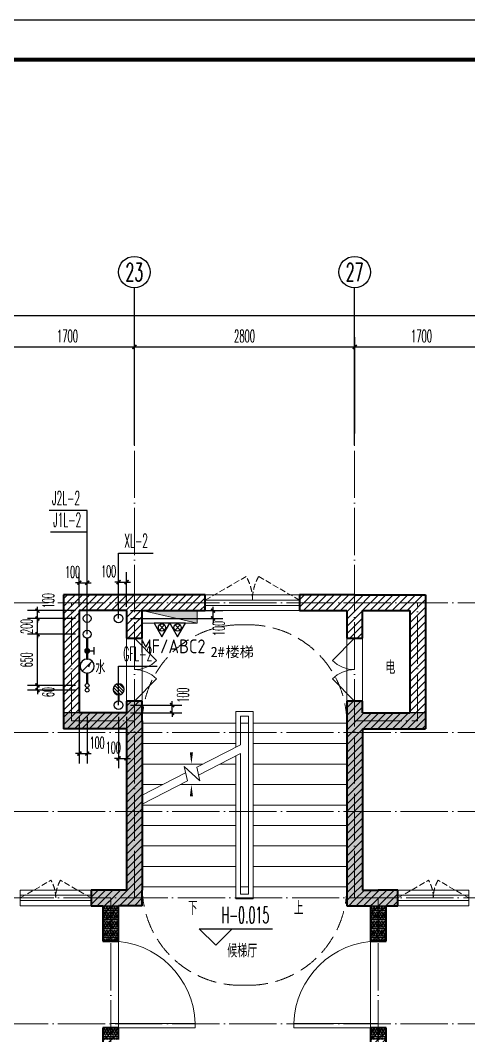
# Model space of a CAD drawing. Extents: x 27938 to 1042331, y -235042 to 1535213.
# Drawn here: x 716167 to 721867, y 140832 to 153731 of the extents above; entities that cross this region are included whole.
import ezdxf
from ezdxf.enums import TextEntityAlignment as Align

# ---------------------------------------------------------------- set-up
doc = ezdxf.new("R2010")
doc.units = 0
doc.header["$LTSCALE"] = 1000
doc.header["$MEASUREMENT"] = 0
doc.linetypes.add('DASH', pattern=[0.35, 0.25, -0.1])
doc.linetypes.add('DOTE', pattern=[2.42, 2, -0.2, 0.02, -0.2])
for name, color, linetype in [('$RECOVER_210609100354-5', 7, 'Continuous'), ('3.5方案汇报，与郭总、侯月琴确定户型_t8$0$2020.03.04 -1安徽标准化洋房户型(UA）_t8_t8$0$看线', 154, 'Continuous'), ('AXIS', 3, 'Continuous'), ('AXIS_TEXT', 4, 'Continuous'), ('COLUMN', 9, 'Continuous'), ('DIM_ELEV', 3, 'Continuous'), ('DIM_SYMB', 3, 'Continuous'), ('DIM_不分区消火栓', 3, 'Continuous'), ('DIM_管井排水', 3, 'Continuous'), ('DIM_给水', 3, 'Continuous'), ('EQUIP_地漏', 7, 'Continuous'), ('EQUIP_灭火器', 7, 'Continuous'), ('PIPE-管井排水', 210, 'GF'), ('PIPE-给水', 3, 'J1'), ('PUB_TEXT', 4, 'Continuous'), ('TEXT_灭火器', 7, 'Continuous'), ('TWT_DIM', 3, 'Continuous'), ('VALVE_给水', 7, 'Continuous'), ('VPIPE-不分区消火栓', 1, 'X'), ('VPIPE-管井排水', 210, 'GF'), ('VPIPE-给水', 3, 'TG_J'), ('VPIPE-给水中', 72, 'J2'), ('保温', 6, 'Continuous'), ('图框', 140, 'Continuous')]:
    doc.layers.add(name, color=color, linetype=linetype)
for name, color, linetype, lineweight in [('DOTE', 19, 'DOTE', 9), ('EQUIP_消火栓', 242, 'Continuous', 18), ('PUB_HATCH', 8, 'Continuous', 9), ('STAIR', 2, 'Continuous', 18), ('WALL', 9, 'Continuous', 40), ('WINDOW', 8, 'Continuous', 15)]:
    doc.layers.add(name, color=color, linetype=linetype, lineweight=lineweight)
doc.styles.add('_TCH_AXIS', font='COMPLEX', dxfattribs={"bigfont": 'GBCBIG'})
doc.styles.add('_TCH_DIM', font='SIMPLEX.shx', dxfattribs={"width": 0.6, "oblique": 10, "bigfont": 'hztxt.shx'})
doc.styles.add('_TCH_DIM_T3', font='SIMPLEX.shx', dxfattribs={"width": 0.494118, "bigfont": 'GBCBIG.shx'})
doc.styles.add('_TWT_SERIAL', font='simplex.shx', dxfattribs={"width": 0.6, "oblique": 10, "height": 3, "bigfont": 'aadri.shx'})
doc.styles.add('COMPLEX', font='COMPLEX')
doc.styles.get("Standard").update_dxf_attribs({"font": 'gbenor.shx', "bigfont": 'gbcbig.shx'})
doc.styles.add('TG_LINETYPE', font='SIMPLEX', dxfattribs={"width": 0.8, "height": 3, "bigfont": 'HZTXT'})
doc.styles.add('黑体', font='simhei.ttf')
doc.linetypes.add('GF', pattern='A,3,-0.2,["GF",Standard,S=0.25,R=0,X=-0.1,Y=-0.115],-0.35', length=3.55)
doc.linetypes.add('J1', pattern='A,3,-0.2,["J1",Standard,S=0.25,R=0,X=-0.1,Y=-0.115],-0.35', length=3.55)
doc.linetypes.add('J2', pattern='A,3,-0.2,["J2",Standard,S=0.25,R=0,X=-0.1,Y=-0.115],-0.35', length=3.55)
doc.linetypes.add('TG_J', pattern='A,2,-0.22,["J",TG_LINETYPE,S=0.1,R=0,X=-0.18,Y=-0.15],0', length=2.22)
doc.linetypes.add('X', pattern='A,3,-0.2,["X",Standard,S=0.25,R=0,X=-0.1,Y=-0.115],-0.25', length=3.45)
doc.dimstyles.new('_TCH_ARCH&&50', dxfattribs={"dimtxt": 157.5, "dimasz": 50, "dimexe": 125, "dimexo": 150, "dimgap": 58.75, "dimtad": 1, "dimdec": 0, "dimzin": 0, "dimdsep": 46, "dimtxsty": '_TCH_DIM_T3', "dimblk": 'ARCHTICK', "dimcen": 0.09, "dimclrt": 7, "dimazin": 0, "dimtfac": 1, "dimtdec": 0, "dimtix": 1, "dimtmove": 2, "dimatfit": 3, "dimldrblk": 'ARCHTICK', "dimfxl": 1, "dimtolj": 1, "dimtzin": 0, "dimarcsym": 0})
doc.dimstyles.new('_TWT_ARCH&&50', dxfattribs={"dimtxt": 148.75, "dimasz": 50, "dimexe": 125, "dimexo": 150, "dimgap": 63.125, "dimtad": 1, "dimdec": 0, "dimzin": 0, "dimdsep": 46, "dimtxsty": '_TCH_DIM_T3', "dimblk": 'ARCHTICK', "dimcen": 0.09, "dimclrt": 7, "dimazin": 2, "dimtfac": 1, "dimtdec": 0, "dimtix": 1, "dimtmove": 2, "dimatfit": 3, "dimfxl": 1, "dimtolj": 1, "dimtzin": 0, "dimarcsym": 0})
pattern_1 = [(90, (0, 0), (-16.49778, 1e-15), [9.525, -19.05]), (210, (0, 0), (8.24889, -14.2874966), [9.525, -19.05]), (150, (6e-16, 9.525), (-8.24889, -14.2874966), [9.525, -19.05])]
pattern_2 = [(45, (0, 47.75), (-47.022601, 47.022601), [])]

# ---------------------------------------------------------------- blocks, each defined once
blk = doc.blocks.new('GFDGDGRDGRDG')
at = {"layer": 'DOTE', "linetype": 'DOTE', "ltscale": 0.3}
for p, q in [((610794, 370358), (610794, 376108)), ((613594, 370358), (613594, 376108)), ((626394, 374108), (573594, 374108)), ((609994, 372608), (609994, 374108)), ((614394, 372608), (614394, 374108)), ((609994, 372608), (610794, 372608)), ((613594, 372608), (614394, 372608)), ((626394, 372458), (573594, 372458)), ((626394, 371458), (573594, 371458)), ((573594, 370358), (626394, 370358)), ((610494, 368458), (610494, 370358)), ((613894, 368458), (613894, 370358)), ((626394, 368758), (573594, 368758))]:
    blk.add_line(p, q, dxfattribs=at)
blk = doc.blocks.new('HFHFHFHFTF')
at = {"layer": 'PUB_HATCH'}
for points in [[(571617, 372524), (571617, 375124), (571417, 375124), (571417, 374974), (570617, 374974), (570617, 374774), (571417, 374774), (571417, 372724), (570967, 372724), (570967, 372524)], [(574217, 372524), (574867, 372524), (574867, 372724), (574417, 372724), (574417, 374774), (575216, 374774), (575216, 374974), (574417, 374974), (574417, 375124), (574217, 375124)]]:
    blk.add_hatch(color=256, dxfattribs=at).paths.add_polyline_path(points)
at = {"layer": 'COLUMN', "color": 8}
for p, q in [((571617, 375124), (571417, 375124)), ((571417, 375124), (571417, 374974)), ((571617, 372524), (571617, 375124)), ((574417, 375124), (574217, 375124)), ((574217, 375124), (574217, 372524)), ((574417, 374974), (574417, 375124)), ((571417, 374974), (570617, 374974)), ((570617, 374974), (570617, 374774)), ((575216, 374974), (574417, 374974)), ((575216, 374774), (575216, 374974)), ((570617, 374774), (571417, 374774)), ((571417, 374774), (571417, 372724)), ((574417, 372724), (574417, 374774)), ((574417, 374774), (575216, 374774)), ((571417, 372724), (570967, 372724)), ((570967, 372724), (570967, 372524)), ((574867, 372724), (574417, 372724)), ((574867, 372524), (574867, 372724)), ((570967, 372524), (571617, 372524)), ((574217, 372524), (574867, 372524))]:
    blk.add_line(p, q, dxfattribs=at)
blk = doc.blocks.new('VDVDVDCZSCCS')
at = {"layer": '保温', "linetype": 'Continuous', "ltscale": 10}
h = blk.add_hatch(dxfattribs=at)
h.set_pattern_fill('HEX', color=251, scale=10, angle=90, style=0)
h.set_pattern_definition(pattern_1)
h.paths.add_polyline_path([(546717, 372074), (546917, 372074), (546917, 372524), (546717, 372524)])
h = blk.add_hatch(dxfattribs=at)
h.set_pattern_fill('HEX', color=251, scale=10, angle=90, style=0)
h.set_pattern_definition(pattern_1)
h.paths.add_polyline_path([(550316, 372074), (550116, 372074), (550116, 372524), (550316, 372524)])
h = blk.add_hatch(dxfattribs=at)
h.set_pattern_fill('HEX', color=251, scale=10, angle=90, style=0)
h.set_pattern_definition(pattern_1)
h.paths.add_polyline_path([(546717, 370824), (546917, 370824), (546917, 370974), (546717, 370974)])
h = blk.add_hatch(dxfattribs=at)
h.set_pattern_fill('HEX', color=251, scale=10, angle=90, style=0)
h.set_pattern_definition(pattern_1)
h.paths.add_polyline_path([(550316, 370824), (550116, 370824), (550117, 370974), (550317, 370974)])
blk = doc.blocks.new('A$C3EFC1732')
at = {"layer": '图框'}
blk.add_lwpolyline([(-10512, -59400), (126150, -59400), (126150, 0), (-10512, 0)], close=True, dxfattribs=at)
at = {"layer": '图框', "const_width": 100}
blk.add_lwpolyline([(-8012, -58400), (125150, -58400), (125150, -1000), (-8012, -1000)], close=True, dxfattribs=at)
blk = doc.blocks.new('_ArchTick')
at = {"color": 0, "linetype": 'ByBlock', "const_width": 0.4}
blk.add_lwpolyline([(-0.5, -0.5), (0.5, 0.5)], dxfattribs=at)
blk = doc.blocks.new('*D235')
at = {"layer": 'Defpoints', "color": 0}
for p in [(717416, 145032), (717516, 145032), (717516, 144355)]:
    blk.add_point(p, dxfattribs=at)
at = {"layer": 'TWT_DIM', "color": 0, "lineweight": -2}
for p, q in [((717416, 144882), (717416, 144230)), ((717516, 144882), (717516, 144230)), ((717416, 144355), (717366, 144355)), ((717416, 144355), (717516, 144355)), ((717516, 144355), (717566, 144355))]:
    blk.add_line(p, q, dxfattribs=at)
at = {"layer": 'TWT_DIM', "color": 0, "lineweight": -2, "xscale": 50, "yscale": 50, "zscale": 50}
blk.add_blockref('_ArchTick', (717416, 144355), dxfattribs=at)
at = {"layer": 'TWT_DIM', "color": 0, "lineweight": -2, "xscale": 50, "yscale": 50, "zscale": 50, "rotation": 180}
blk.add_blockref('_ArchTick', (717516, 144355), dxfattribs=at)
at = {"layer": 'TWT_DIM', "color": 7, "insert": (717349, 144492), "char_height": 148.8, "attachment_point": 5, "style": '_TCH_DIM_T3'}
blk.add_mtext('\\A1;100', dxfattribs=at)
blk = doc.blocks.new('*D236')
at = {"layer": 'Defpoints', "color": 0}
for p in [(716917, 145032), (717017, 145032), (717017, 144416)]:
    blk.add_point(p, dxfattribs=at)
at = {"layer": 'TWT_DIM', "color": 0, "lineweight": -2}
for p, q in [((716917, 144882), (716917, 144291)), ((717017, 144882), (717017, 144291)), ((716917, 144416), (716867, 144416)), ((716917, 144416), (717017, 144416)), ((717017, 144416), (717067, 144416))]:
    blk.add_line(p, q, dxfattribs=at)
at = {"layer": 'TWT_DIM', "color": 0, "lineweight": -2, "xscale": 50, "yscale": 50, "zscale": 50}
blk.add_blockref('_ArchTick', (716917, 144416), dxfattribs=at)
at = {"layer": 'TWT_DIM', "color": 0, "lineweight": -2, "xscale": 50, "yscale": 50, "zscale": 50, "rotation": 180}
blk.add_blockref('_ArchTick', (717017, 144416), dxfattribs=at)
at = {"layer": 'TWT_DIM', "color": 7, "insert": (717143, 144554), "char_height": 148.8, "attachment_point": 5, "style": '_TCH_DIM_T3'}
blk.add_mtext('\\A1;100', dxfattribs=at)
blk = doc.blocks.new('*D237')
at = {"layer": 'Defpoints', "color": 0}
for p in [(717017, 146587), (716917, 146132), (717017, 146132)]:
    blk.add_point(p, dxfattribs=at)
at = {"layer": 'TWT_DIM', "color": 0, "lineweight": -2}
for p, q in [((716917, 146282), (716917, 146712)), ((717017, 146282), (717017, 146712)), ((716917, 146587), (716867, 146587)), ((716917, 146587), (717017, 146587)), ((717017, 146587), (717067, 146587))]:
    blk.add_line(p, q, dxfattribs=at)
at = {"layer": 'TWT_DIM', "color": 0, "lineweight": -2, "xscale": 50, "yscale": 50, "zscale": 50}
blk.add_blockref('_ArchTick', (716917, 146587), dxfattribs=at)
at = {"layer": 'TWT_DIM', "color": 0, "lineweight": -2, "xscale": 50, "yscale": 50, "zscale": 50, "rotation": 180}
blk.add_blockref('_ArchTick', (717017, 146587), dxfattribs=at)
at = {"layer": 'TWT_DIM', "color": 7, "insert": (716831, 146724), "char_height": 148.8, "attachment_point": 5, "style": '_TCH_DIM_T3'}
blk.add_mtext('\\A1;100', dxfattribs=at)
blk = doc.blocks.new('*D238')
at = {"layer": 'Defpoints', "color": 0}
for p in [(717517, 146595), (717417, 146132), (717517, 146132)]:
    blk.add_point(p, dxfattribs=at)
at = {"layer": 'TWT_DIM', "color": 0, "lineweight": -2}
for p, q in [((717417, 146282), (717417, 146720)), ((717517, 146282), (717517, 146720)), ((717417, 146595), (717367, 146595)), ((717417, 146595), (717517, 146595)), ((717517, 146595), (717567, 146595))]:
    blk.add_line(p, q, dxfattribs=at)
at = {"layer": 'TWT_DIM', "color": 0, "lineweight": -2, "xscale": 50, "yscale": 50, "zscale": 50}
blk.add_blockref('_ArchTick', (717417, 146595), dxfattribs=at)
at = {"layer": 'TWT_DIM', "color": 0, "lineweight": -2, "xscale": 50, "yscale": 50, "zscale": 50, "rotation": 180}
blk.add_blockref('_ArchTick', (717517, 146595), dxfattribs=at)
at = {"layer": 'TWT_DIM', "color": 7, "insert": (717290, 146733), "char_height": 148.8, "attachment_point": 5, "style": '_TCH_DIM_T3'}
blk.add_mtext('\\A1;100', dxfattribs=at)
blk = doc.blocks.new('*D239')
at = {"layer": 'Defpoints', "color": 0}
for p in [(717417, 146232), (718617, 146232), (717417, 146132)]:
    blk.add_point(p, dxfattribs=at)
at = {"layer": 'TWT_DIM', "color": 0, "lineweight": -2}
for p, q in [((718617, 146232), (718617, 146282)), ((717567, 146232), (718742, 146232)), ((718617, 146132), (718617, 146232)), ((717567, 146132), (718742, 146132)), ((718617, 146132), (718617, 146082))]:
    blk.add_line(p, q, dxfattribs=at)
at = {"layer": 'TWT_DIM', "color": 0, "lineweight": -2, "xscale": 50, "yscale": 50, "zscale": 50}
for p, rotation in [((718617, 146232), 270), ((718617, 146132), 90)]:
    blk.add_blockref('_ArchTick', p, dxfattribs=dict(at, rotation=rotation))
at = {"layer": 'TWT_DIM', "color": 7, "insert": (718690, 146006), "char_height": 148.8, "attachment_point": 5, "rotation": 90, "style": '_TCH_DIM_T3'}
blk.add_mtext('\\A1;100', dxfattribs=at)
blk = doc.blocks.new('*D240')
at = {"layer": 'Defpoints', "color": 0}
for p in [(717416, 145032), (718096, 145032), (717416, 144932)]:
    blk.add_point(p, dxfattribs=at)
at = {"layer": 'TWT_DIM', "color": 0, "lineweight": -2}
for p, q in [((717566, 145032), (718221, 145032)), ((718096, 145032), (718096, 145082)), ((718096, 144932), (718096, 145032)), ((717566, 144932), (718221, 144932)), ((718096, 144932), (718096, 144882))]:
    blk.add_line(p, q, dxfattribs=at)
at = {"layer": 'TWT_DIM', "color": 0, "lineweight": -2, "xscale": 50, "yscale": 50, "zscale": 50}
for p, rotation in [((718096, 145032), 270), ((718096, 144932), 90)]:
    blk.add_blockref('_ArchTick', p, dxfattribs=dict(at, rotation=rotation))
at = {"layer": 'TWT_DIM', "color": 7, "insert": (718233, 145159), "char_height": 148.8, "attachment_point": 5, "rotation": 90, "style": '_TCH_DIM_T3'}
blk.add_mtext('\\A1;100', dxfattribs=at)
blk = doc.blocks.new('*D241')
at = {"layer": 'Defpoints', "color": 0}
for p in [(716385, 146232), (717017, 146232), (717017, 146132)]:
    blk.add_point(p, dxfattribs=at)
at = {"layer": 'TWT_DIM', "color": 0, "lineweight": -2}
for p, q in [((716385, 146232), (716385, 146282)), ((716867, 146232), (716260, 146232)), ((716385, 146132), (716385, 146232)), ((716867, 146132), (716260, 146132)), ((716385, 146132), (716385, 146082))]:
    blk.add_line(p, q, dxfattribs=at)
at = {"layer": 'TWT_DIM', "color": 0, "lineweight": -2, "xscale": 50, "yscale": 50, "zscale": 50}
for p, rotation in [((716385, 146232), 270), ((716385, 146132), 90)]:
    blk.add_blockref('_ArchTick', p, dxfattribs=dict(at, rotation=rotation))
at = {"layer": 'TWT_DIM', "color": 7, "insert": (716522, 146359), "char_height": 148.8, "attachment_point": 5, "rotation": 90, "style": '_TCH_DIM_T3'}
blk.add_mtext('\\A1;100', dxfattribs=at)
blk = doc.blocks.new('*D242')
at = {"layer": 'Defpoints', "color": 0}
for p in [(716385, 146132), (717017, 146132), (717017, 145932)]:
    blk.add_point(p, dxfattribs=at)
at = {"layer": 'TWT_DIM', "color": 0, "lineweight": -2}
for p, q in [((716385, 146132), (716385, 146182)), ((716867, 146132), (716260, 146132)), ((716385, 145932), (716385, 146132)), ((716867, 145932), (716260, 145932)), ((716385, 145932), (716385, 145882))]:
    blk.add_line(p, q, dxfattribs=at)
at = {"layer": 'TWT_DIM', "color": 0, "lineweight": -2, "xscale": 50, "yscale": 50, "zscale": 50}
for p, rotation in [((716385, 146132), 270), ((716385, 145932), 90)]:
    blk.add_blockref('_ArchTick', p, dxfattribs=dict(at, rotation=rotation))
at = {"layer": 'TWT_DIM', "color": 7, "insert": (716247, 146032), "char_height": 148.8, "attachment_point": 5, "rotation": 90, "style": '_TCH_DIM_T3'}
blk.add_mtext('\\A1;200', dxfattribs=at)
blk = doc.blocks.new('*D243')
at = {"layer": 'Defpoints', "color": 0}
for p in [(716385, 145932), (717017, 145932), (717017, 145282)]:
    blk.add_point(p, dxfattribs=at)
at = {"layer": 'TWT_DIM', "color": 0, "lineweight": -2}
for p, q in [((716867, 145932), (716260, 145932)), ((716385, 145282), (716385, 145932)), ((716867, 145282), (716260, 145282))]:
    blk.add_line(p, q, dxfattribs=at)
at = {"layer": 'TWT_DIM', "color": 0, "lineweight": -2, "xscale": 50, "yscale": 50, "zscale": 50}
for p, rotation in [((716385, 145932), 90), ((716385, 145282), 270)]:
    blk.add_blockref('_ArchTick', p, dxfattribs=dict(at, rotation=rotation))
at = {"layer": 'TWT_DIM', "color": 7, "insert": (716247, 145607), "char_height": 148.8, "attachment_point": 5, "rotation": 90, "style": '_TCH_DIM_T3'}
blk.add_mtext('\\A1;650', dxfattribs=at)
blk = doc.blocks.new('*D244')
at = {"layer": 'Defpoints', "color": 0}
for p in [(716385, 145282), (717017, 145282), (717017, 145222)]:
    blk.add_point(p, dxfattribs=at)
at = {"layer": 'TWT_DIM', "color": 0, "lineweight": -2}
for p, q in [((716867, 145282), (716260, 145282)), ((716385, 145282), (716385, 145332)), ((716385, 145222), (716385, 145282)), ((716867, 145222), (716260, 145222)), ((716385, 145222), (716385, 145172))]:
    blk.add_line(p, q, dxfattribs=at)
at = {"layer": 'TWT_DIM', "color": 0, "lineweight": -2, "xscale": 50, "yscale": 50, "zscale": 50}
for p, rotation in [((716385, 145282), 270), ((716385, 145222), 90)]:
    blk.add_blockref('_ArchTick', p, dxfattribs=dict(at, rotation=rotation))
at = {"layer": 'TWT_DIM', "color": 7, "insert": (716522, 145198), "char_height": 148.8, "attachment_point": 5, "rotation": 90, "style": '_TCH_DIM_T3'}
blk.add_mtext('\\A1;60', dxfattribs=at)
blk = doc.blocks.new('*D447')
at = {"layer": 'AXIS', "color": 0, "lineweight": -2}
for p, q in [((720417, 148482), (720417, 149707)), ((722117, 148482), (722117, 149707)), ((720417, 149582), (722117, 149582))]:
    blk.add_line(p, q, dxfattribs=at)
at = {"layer": 'Defpoints', "color": 0}
for p in [(722117, 149582), (720417, 148332), (722117, 148332)]:
    blk.add_point(p, dxfattribs=at)
at = {"layer": 'AXIS', "color": 0, "lineweight": -2, "xscale": 50, "yscale": 50, "zscale": 50, "rotation": 180}
blk.add_blockref('_ArchTick', (720417, 149582), dxfattribs=at)
at = {"layer": 'AXIS', "color": 0, "lineweight": -2, "xscale": 50, "yscale": 50, "zscale": 50}
blk.add_blockref('_ArchTick', (722117, 149582), dxfattribs=at)
at = {"layer": 'AXIS', "color": 7, "insert": (721267, 149720), "char_height": 157.5, "attachment_point": 5, "style": '_TCH_DIM_T3'}
blk.add_mtext('\\A1;1700', dxfattribs=at)
blk = doc.blocks.new('*D448')
at = {"layer": 'AXIS', "color": 0, "lineweight": -2}
for p, q in [((717617, 148482), (717617, 149707)), ((720417, 148482), (720417, 149707)), ((717617, 149582), (720417, 149582))]:
    blk.add_line(p, q, dxfattribs=at)
at = {"layer": 'Defpoints', "color": 0}
for p in [(720417, 149582), (717617, 148332), (720417, 148332)]:
    blk.add_point(p, dxfattribs=at)
at = {"layer": 'AXIS', "color": 0, "lineweight": -2, "xscale": 50, "yscale": 50, "zscale": 50, "rotation": 180}
blk.add_blockref('_ArchTick', (717617, 149582), dxfattribs=at)
at = {"layer": 'AXIS', "color": 0, "lineweight": -2, "xscale": 50, "yscale": 50, "zscale": 50}
blk.add_blockref('_ArchTick', (720417, 149582), dxfattribs=at)
at = {"layer": 'AXIS', "color": 7, "insert": (719017, 149720), "char_height": 157.5, "attachment_point": 5, "style": '_TCH_DIM_T3'}
blk.add_mtext('\\A1;2800', dxfattribs=at)
blk = doc.blocks.new('*D449')
at = {"layer": 'AXIS', "color": 0, "lineweight": -2}
for p, q in [((715917, 148482), (715917, 149707)), ((717617, 148482), (717617, 149707)), ((715917, 149582), (717617, 149582))]:
    blk.add_line(p, q, dxfattribs=at)
at = {"layer": 'Defpoints', "color": 0}
for p in [(717617, 149582), (715917, 148332), (717617, 148332)]:
    blk.add_point(p, dxfattribs=at)
at = {"layer": 'AXIS', "color": 0, "lineweight": -2, "xscale": 50, "yscale": 50, "zscale": 50, "rotation": 180}
blk.add_blockref('_ArchTick', (715917, 149582), dxfattribs=at)
at = {"layer": 'AXIS', "color": 0, "lineweight": -2, "xscale": 50, "yscale": 50, "zscale": 50}
blk.add_blockref('_ArchTick', (717617, 149582), dxfattribs=at)
at = {"layer": 'AXIS', "color": 7, "insert": (716767, 149720), "char_height": 157.5, "attachment_point": 5, "style": '_TCH_DIM_T3'}
blk.add_mtext('\\A1;1700', dxfattribs=at)
blk = doc.blocks.new('*D499')
at = {"layer": 'AXIS', "color": 0, "lineweight": -2}
for p, q in [((682317, 148482), (682317, 150107)), ((731317, 148482), (731317, 150107)), ((682317, 149982), (731317, 149982))]:
    blk.add_line(p, q, dxfattribs=at)
at = {"layer": 'Defpoints', "color": 0}
for p in [(731317, 149982), (682317, 148332), (731317, 148332)]:
    blk.add_point(p, dxfattribs=at)
at = {"layer": 'AXIS', "color": 0, "lineweight": -2, "xscale": 50, "yscale": 50, "zscale": 50, "rotation": 180}
blk.add_blockref('_ArchTick', (682317, 149982), dxfattribs=at)
at = {"layer": 'AXIS', "color": 0, "lineweight": -2, "xscale": 50, "yscale": 50, "zscale": 50}
blk.add_blockref('_ArchTick', (731317, 149982), dxfattribs=at)
at = {"layer": 'AXIS', "color": 7, "insert": (706817, 150120), "char_height": 157.5, "attachment_point": 5, "style": '_TCH_DIM_T3'}
blk.add_mtext('\\A1;49000', dxfattribs=at)
blk = doc.blocks.new('_AXISO')
blk.add_circle((0, 0), 0.5)
at = {"layer": 'AXIS_TEXT', "style": 'COMPLEX', "width": 1.041667}
blk.add_attdef('A', text='', height=0.56, dxfattribs=at).set_placement((-0.25, -0.28), (0.25, -0.28), align=Align.FIT)
blk = doc.blocks.new('$VALVE$00000497')
for p, q in [((78, 138), (-78, 138)), ((0, 50), (0, 138))]:
    blk.add_line(p, q)
at = {"const_width": 49.6}
blk.add_lwpolyline([(25, 0, 1), (-25, 0, 1)], format="xyb", close=True, dxfattribs=at)
blk.add_circle((0, 0), 50)
blk = doc.blocks.new('$VALVE$00000742')
blk.add_line((-93, -93), (93, 93))
blk.add_lwpolyline([(93, 93, 0, 50, 0), (-13, 22, 50, 50, 0)], format="xyseb")
blk.add_circle((0, 0), 150)
for p in [(-150, 0), (150, 0)]:
    blk.add_point(p)
blk = doc.blocks.new('$TwtSys$00000141')
for p, q in [((-141, 12), (-15, 138)), ((-141, 12), (-15, 138)), ((-131, -53), (53, 131)), ((-131, -53), (53, 131)), ((-100, -100), (100, 100)), ((-100, -100), (100, 100)), ((-49, -131), (131, 49)), ((-49, -131), (131, 49)), ((17, -138), (138, -17)), ((17, -138), (138, -17))]:
    blk.add_line(p, q)
blk.add_circle((0, 0), 141)
blk.add_circle((0, 0), 141)
blk = doc.blocks.new('$TwtSys$00000434')
at = {"color": 7}
for p, q in [((-0.5, 0.5), (-0.5, -0.5)), ((-0.5, -0.5), (0.5, 0.5)), ((0.5, 0.5), (-0.5, 0.5)), ((0.5, -0.5), (0.5, 0.5)), ((-0.5, -0.5), (0.5, -0.5))]:
    blk.add_line(p, q, dxfattribs=at)
blk.add_solid([(0.5, -0.5), (0.5, 0.5), (-0.5, -0.5)], dxfattribs=at)
blk = doc.blocks.new('$TwtSys$00000545')
for p, q in [((0, 344), (-198, 0)), ((198, 0), (0, 344)), ((-198, 0), (198, 0)), ((-73, 36), (73, 182)), ((-73, 182), (73, 36))]:
    blk.add_line(p, q)
blk.add_circle((0, 109), 91.8)
blk = doc.blocks.new('$DorLib2D$00000001')
for p, q in [((0.45, 0.975), (0.5, 0.975)), ((0.45, 0), (0.45, 0.975)), ((0.5, 0), (0.5, 0.975)), ((0.5, 0), (0.45, 0))]:
    blk.add_line(p, q)
at = {"lineweight": 13}
blk.add_arc((0.475, 0), 0.975, 91.4693, 180, dxfattribs=at)
blk = doc.blocks.new('$WINLIB2D$00000001')
at = {"color": 0}
for points in [[(-0.5, 0.5), (-0.5, -0.5)], [(-0.5, 0.5), (0.5, 0.5)], [(0.5, -0.5), (0.5, 0.5)], [(0.5, 0.167), (-0.5, 0.167)], [(0.5, -0.167), (-0.5, -0.167)], [(-0.5, -0.5), (0.5, -0.5)]]:
    blk.add_lwpolyline(points, dxfattribs=at)
blk = doc.blocks.new('$DorLib2D$00000116')
at = {"color": 0}
for p, q in [((-0.5, 0), (-0.146, 0.354)), ((0.5, 0), (0.146, 0.354))]:
    blk.add_line(p, q, dxfattribs=at)
for centre, start, end in [((-0.5, 0), 0, 45), ((0.5, 0), 135, 180)]:
    blk.add_arc(centre, 0.5, start, end, dxfattribs=at)

msp = doc.modelspace()

# ---------------------------------------------------------------- hatches: boundary and pattern name
at = {"layer": '$RECOVER_210609100354-5'}
h = msp.add_hatch(dxfattribs=at)
h.set_pattern_fill('普通砖', color=256, scale=50, style=0)
h.set_pattern_definition(pattern_2)
h.paths.add_polyline_path([(717616.6, 146299), (717616.6, 146432.3), (716716.6, 146432.3), (716916.6, 146232.3), (717516.6, 146232.3)])
h = msp.add_hatch(dxfattribs=at)
h.set_pattern_fill('普通砖', color=256, scale=50, style=0)
h.set_pattern_definition(pattern_2)
h.paths.add_polyline_path([(716916.6, 146232.3), (716716.6, 146432.3), (716716.6, 144732.3), (716916.6, 144932.3)])
h = msp.add_hatch(dxfattribs=at)
h.set_pattern_fill('普通砖', color=256, scale=50, style=0)
h.set_pattern_definition(pattern_2)
h.paths.add_polyline_path([(717716.6, 146232.3), (718516.6, 146232.3), (718516.6, 146432.3), (717616.6, 146432.3), (717616.6, 146299)])
h = msp.add_hatch(dxfattribs=at)
h.set_pattern_fill('普通砖', color=256, scale=50, style=0)
h.set_pattern_definition(pattern_2)
h.paths.add_polyline_path([(720416.6, 146432.3), (719716.6, 146432.3), (719716.6, 146232.3), (720316.6, 146232.3), (720416.6, 146299)])
h = msp.add_hatch(dxfattribs=at)
h.set_pattern_fill('普通砖', color=256, scale=50, style=0)
h.set_pattern_definition(pattern_2)
h.paths.add_polyline_path([(720416.6, 146299), (720516.6, 146232.3), (721116.6, 146232.3), (721316.6, 146432.3), (720416.6, 146432.3)])
h = msp.add_hatch(dxfattribs=at)
h.set_pattern_fill('普通砖', color=256, scale=50, style=0)
h.set_pattern_definition(pattern_2)
h.paths.add_polyline_path([(721316.6, 146432.3), (721116.6, 146232.3), (721116.6, 144932.3), (721316.6, 144732.3)])
h = msp.add_hatch(dxfattribs=at)
h.set_pattern_fill('普通砖', color=256, scale=50, style=0)
h.set_pattern_definition(pattern_2)
h.paths.add_polyline_path([(717516.6, 146232.3), (717516.6, 145882.3), (717716.6, 145882.3), (717716.6, 146232.3), (717616.6, 146299)])
h = msp.add_hatch(dxfattribs=at)
h.set_pattern_fill('普通砖', color=256, scale=50, style=0)
h.set_pattern_definition(pattern_2)
h.paths.add_polyline_path([(720316.6, 146232.3), (720316.6, 145882.3), (720516.6, 145882.3), (720516.6, 146232.3), (720416.6, 146299)])
h = msp.add_hatch(dxfattribs=at)
h.set_pattern_fill('普通砖', color=256, scale=50, style=0)
h.set_pattern_definition(pattern_2)
h.paths.add_polyline_path([(717716.6, 144832.3), (717716.6, 145082.3), (717516.6, 145082.3), (717516.6, 144932.3), (717583.2, 144832.3)])
h = msp.add_hatch(dxfattribs=at)
h.set_pattern_fill('普通砖', color=256, scale=50, style=0)
h.set_pattern_definition(pattern_2)
h.paths.add_polyline_path([(720516.6, 144932.3), (720516.6, 145082.3), (720316.6, 145082.3), (720316.6, 144832.3), (720449.9, 144832.3)])
h = msp.add_hatch(dxfattribs=at)
h.set_pattern_fill('普通砖', color=256, scale=50, style=0)
h.set_pattern_definition(pattern_2)
h.paths.add_polyline_path([(717583.2, 144832.3), (717516.6, 144932.3), (716916.6, 144932.3), (716716.6, 144732.3), (717516.6, 144732.3)])
h = msp.add_hatch(dxfattribs=at)
h.set_pattern_fill('普通砖', color=256, scale=50, style=0)
h.set_pattern_definition(pattern_2)
h.paths.add_polyline_path([(720449.9, 144832.3), (720516.6, 144732.3), (721316.6, 144732.3), (721116.6, 144932.3), (720516.6, 144932.3)])
h = msp.add_hatch(dxfattribs=at)
h.set_pattern_fill('普通砖', color=256, scale=50, style=0)
h.set_pattern_definition(pattern_2)
h.paths.add_polyline_path([(717583.2, 144832.3), (717516.6, 144732.3), (717516.6, 142682.3), (717616.6, 142615.7), (717716.6, 142682.3), (717716.6, 144832.3)])
h = msp.add_hatch(dxfattribs=at)
h.set_pattern_fill('普通砖', color=256, scale=50, style=0)
h.set_pattern_definition(pattern_2)
h.paths.add_polyline_path([(720449.9, 144832.3), (720316.6, 144832.3), (720316.6, 142682.3), (720416.6, 142615.7), (720516.6, 142682.3), (720516.6, 144732.3)])
h = msp.add_hatch(dxfattribs=at)
h.set_pattern_fill('普通砖', color=256, scale=50, style=0)
h.set_pattern_definition(pattern_2)
h.paths.add_polyline_path([(717316.6, 142682.3), (717066.6, 142682.3), (717066.6, 142482.3), (717216.6, 142482.3), (717316.6, 142549)])
h = msp.add_hatch(dxfattribs=at)
h.set_pattern_fill('普通砖', color=256, scale=50, style=0)
h.set_pattern_definition(pattern_2)
h.paths.add_polyline_path([(717616.6, 142615.7), (717516.6, 142682.3), (717316.6, 142682.3), (717316.6, 142549), (717416.6, 142482.3), (717616.6, 142482.3)])
h = msp.add_hatch(dxfattribs=at)
h.set_pattern_fill('普通砖', color=256, scale=50, style=0)
h.set_pattern_definition(pattern_2)
h.paths.add_polyline_path([(717716.6, 142682.3), (717616.6, 142615.7), (717616.6, 142482.3), (717716.6, 142482.3)])
h = msp.add_hatch(dxfattribs=at)
h.set_pattern_fill('普通砖', color=256, scale=50, style=0)
h.set_pattern_definition(pattern_2)
h.paths.add_polyline_path([(720316.6, 142482.3), (720416.6, 142482.3), (720416.6, 142615.7), (720316.6, 142682.3)])
h = msp.add_hatch(dxfattribs=at)
h.set_pattern_fill('普通砖', color=256, scale=50, style=0)
h.set_pattern_definition(pattern_2)
h.paths.add_polyline_path([(720416.6, 142615.7), (720416.6, 142482.3), (720616.6, 142482.3), (720716.6, 142549), (720716.6, 142682.3), (720516.6, 142682.3)])
h = msp.add_hatch(dxfattribs=at)
h.set_pattern_fill('普通砖', color=256, scale=50, style=0)
h.set_pattern_definition(pattern_2)
h.paths.add_polyline_path([(720816.6, 142482.3), (720966.6, 142482.3), (720966.6, 142682.3), (720716.6, 142682.3), (720716.6, 142549)])
h = msp.add_hatch(dxfattribs=at)
h.set_pattern_fill('普通砖', color=256, scale=50, style=0)
h.set_pattern_definition(pattern_2)
h.paths.add_polyline_path([(717216.6, 142482.3), (717216.6, 142032.3), (717416.6, 142032.3), (717416.6, 142482.3), (717316.6, 142549)])
h = msp.add_hatch(dxfattribs=at)
h.set_pattern_fill('普通砖', color=256, scale=50, style=0)
h.set_pattern_definition(pattern_2)
h.paths.add_polyline_path([(720616.6, 142482.3), (720616.6, 142032.3), (720816.6, 142032.3), (720816.6, 142482.3), (720716.6, 142549)])
h = msp.add_hatch(dxfattribs=at)
h.set_pattern_fill('普通砖', color=256, scale=50, style=0)
h.set_pattern_definition(pattern_2)
h.paths.add_polyline_path([(717416.6, 140782.3), (717416.6, 140932.3), (717216.6, 140932.3), (717216.6, 140582.3)])
h = msp.add_hatch(dxfattribs=at)
h.set_pattern_fill('普通砖', color=256, scale=50, style=0)
h.set_pattern_definition(pattern_2)
h.paths.add_polyline_path([(720816.6, 140682.3), (720816.6, 140932.3), (720616.6, 140932.3), (720616.6, 140682.3)])

# ---------------------------------------------------------------- linework, layer by layer
at = {"layer": 'AXIS'}
for p, q in [((717616.6, 148332.3), (717616.6, 150332.3)), ((720416.6, 148332.3), (720416.6, 150332.3))]:
    msp.add_line(p, q, dxfattribs=at)
at = {"layer": 'DIM_ELEV', "color": 8}
for p, q in [((718650.7, 141981.1), (718440.7, 142191.1)), ((718440.7, 142191.1), (719371.6, 142191.1)), ((718650.7, 141981.1), (718860.7, 142191.1))]:
    msp.add_line(p, q, dxfattribs=at)
at = {"layer": 'DIM_SYMB', "color": 8}
for points in [[(719691.6, 142592.3, 0, 0, 0), (719691.6, 145517.3, 0, 0, 0), (718341.6, 145517.3, 0, 0, 0), (718341.6, 144282.3, 0, 40, 0), (718341.6, 144432.3, 0, 0, 0)], [(718341.6, 142592.3, 0, 0, 0), (718341.6, 144022.3, 0, 40, 0), (718341.6, 143872.3, 0, 0, 0)]]:
    msp.add_lwpolyline(points, format="xyseb", dxfattribs=at)
at = {"layer": 'DIM_不分区消火栓'}
for p, q in [((717416.6, 146132.3), (717416.6, 146962.9)), ((717416.6, 146962.9), (717853.8, 146962.9))]:
    msp.add_line(p, q, dxfattribs=at)
at = {"layer": 'DIM_管井排水'}
for p, q in [((717416.5, 145032.3), (717416.6, 145525.8)), ((717416.6, 145525.8), (717904.6, 145525.8))]:
    msp.add_line(p, q, dxfattribs=at)
at = {"layer": 'DIM_给水'}
for p, q in [((717016.6, 147504.3), (716535.2, 147504.3)), ((717016.6, 146132.3), (717016.6, 147504.3)), ((717016.6, 147228.7), (716549.3, 147228.7)), ((717016.6, 145932.3), (717016.6, 147228.7))]:
    msp.add_line(p, q, dxfattribs=at)
at = {"layer": 'PIPE-管井排水', "ltscale": 0.5, "const_width": 22.5}
msp.add_lwpolyline([(717416.5, 145161.8), (717416.5, 145087.3)], dxfattribs=at)
at = {"layer": 'PIPE-给水', "ltscale": 0.5, "const_width": 27.5}
for points in [[(717016.6, 145882.3), (717016.6, 145617.3)], [(717016.6, 145437.3), (717016.6, 145307.3)]]:
    msp.add_lwpolyline(points, dxfattribs=at)
at = {"layer": 'STAIR', "color": 8}
for p, q in [((720316.6, 146232.3), (717716.6, 146232.3)), ((717716.6, 146232.3), (717716.6, 144802.3)), ((720316.6, 144802.3), (720316.6, 146232.3)), ((719126.6, 144952.3), (718906.6, 144952.3)), ((718906.6, 144952.3), (718906.6, 144498.5)), ((719066.6, 144892.3), (718966.6, 144892.3)), ((718966.6, 144892.3), (718966.6, 144529.3)), ((719066.6, 142632.3), (719066.6, 144892.3)), ((719126.6, 142572.3), (719126.6, 144952.3)), ((717716.6, 144802.3), (717716.6, 143887.8)), ((718906.6, 144802.3), (717716.6, 144802.3)), ((717716.6, 144802.3), (718906.6, 144802.3)), ((718966.6, 144802.3), (718966.6, 144529.3)), ((718966.6, 144802.3), (719066.6, 144802.3)), ((719066.6, 142722.3), (719066.6, 144802.3)), ((719126.6, 144802.3), (720316.6, 144802.3)), ((719126.6, 144802.3), (720316.6, 144802.3)), ((720316.6, 142722.3), (720316.6, 144802.3)), ((718906.6, 144542.3), (717716.6, 144542.3)), ((718966.6, 144529.3), (718410.6, 144244)), ((719126.6, 144542.3), (720316.6, 144542.3)), ((718966.6, 144416.9), (718432.4, 144142.8)), ((718906.6, 144386.1), (718906.6, 142572.3)), ((718966.6, 144416.9), (718966.6, 142722.3)), ((718966.6, 144416.9), (718966.6, 142632.3)), ((718485.4, 144282.3), (717716.6, 144282.3)), ((718448.2, 144069.5), (718251, 144252.4)), ((718251, 144252.4), (718290.3, 144069.8)), ((718410.6, 144244), (718448.2, 144069.5)), ((718906.6, 144282.3), (718704.4, 144282.3)), ((719126.6, 144282.3), (720316.6, 144282.3)), ((718268.5, 144171), (717716.6, 143887.8)), ((718290.3, 144069.8), (717716.6, 143775.4)), ((717978.8, 144022.3), (717716.6, 144022.3)), ((718906.6, 144022.3), (718197.8, 144022.3)), ((719126.6, 144022.3), (720316.6, 144022.3)), ((717716.6, 143775.4), (717716.6, 142722.3)), ((718906.6, 143762.3), (717716.6, 143762.3)), ((719126.6, 143762.3), (720316.6, 143762.3)), ((718906.6, 143502.3), (717716.6, 143502.3)), ((719126.6, 143502.3), (720316.6, 143502.3)), ((718906.6, 143242.3), (717716.6, 143242.3)), ((719126.6, 143242.3), (720316.6, 143242.3)), ((718906.6, 142982.3), (717716.6, 142982.3)), ((719126.6, 142982.3), (720316.6, 142982.3)), ((718906.6, 142722.3), (717716.6, 142722.3)), ((719066.6, 142722.3), (718966.6, 142722.3)), ((719126.6, 142722.3), (720316.6, 142722.3)), ((718906.6, 142572.3), (719126.6, 142572.3)), ((718966.6, 142632.3), (719066.6, 142632.3))]:
    msp.add_line(p, q, dxfattribs=at)
at = {"layer": 'STAIR', "color": 8, "linetype": 'DASH'}
for points in [[(717716.6, 144802.3, -0.4142136), (718966.6, 146052.3), (719066.6, 146052.3, -0.4142136), (720316.6, 144802.3)], [(717716.6, 142722.3, 0.4142136), (718966.6, 141472.3), (719066.6, 141472.3, 0.4142136), (720316.6, 142722.3)]]:
    msp.add_lwpolyline(points, format="xyb", dxfattribs=at)
at = {"layer": 'VPIPE-不分区消火栓'}
msp.add_circle((717416.6, 146132.3), 55, dxfattribs=at)
at = {"layer": 'VPIPE-管井排水'}
msp.add_circle((717416.5, 145032.3), 55, dxfattribs=at)
at = {"layer": 'VPIPE-给水'}
for centre, radius in [((717016.6, 145932.3), 50), ((717016.6, 145282.3), 25), ((717016.6, 145222.3), 25)]:
    msp.add_circle(centre, radius, dxfattribs=at)
at = {"layer": 'VPIPE-给水中'}
msp.add_circle((717016.6, 146132.3), 50, dxfattribs=at)
at = {"layer": 'WALL', "color": 8}
for p, q in [((717616.6, 146432.3), (716716.6, 146432.3)), ((716716.6, 146432.3), (716716.6, 144732.3)), ((718516.6, 146432.3), (717616.6, 146432.3)), ((718516.6, 146232.3), (718516.6, 146432.3)), ((720416.6, 146432.3), (719716.6, 146432.3)), ((719716.6, 146432.3), (719716.6, 146232.3)), ((720416.6, 146432.3), (721316.6, 146432.3)), ((721316.6, 146432.3), (721316.6, 144732.3)), ((717516.6, 146232.3), (716916.6, 146232.3)), ((716916.6, 146232.3), (716916.6, 144932.3)), ((717516.6, 146232.3), (717516.6, 145882.3)), ((717716.6, 146232.3), (718516.6, 146232.3)), ((717716.6, 145882.3), (717716.6, 146232.3)), ((719716.6, 146232.3), (720316.6, 146232.3)), ((720316.6, 146232.3), (720316.6, 145882.3)), ((720516.6, 145882.3), (720516.6, 146232.3)), ((720516.6, 146232.3), (721116.6, 146232.3)), ((721116.6, 146232.3), (721116.6, 144932.3)), ((717516.6, 145882.3), (717716.6, 145882.3)), ((720316.6, 145882.3), (720516.6, 145882.3)), ((717716.6, 145082.3), (717516.6, 145082.3)), ((717516.6, 145082.3), (717516.6, 144932.3)), ((717716.6, 144832.3), (717716.6, 145082.3)), ((720516.6, 145082.3), (720316.6, 145082.3)), ((720316.6, 145082.3), (720316.6, 144832.3)), ((720516.6, 144932.3), (720516.6, 145082.3)), ((717516.6, 144932.3), (716916.6, 144932.3)), ((720516.6, 144932.3), (721116.6, 144932.3)), ((717516.6, 144732.3), (716716.6, 144732.3)), ((717516.6, 144732.3), (717516.6, 142682.3)), ((717716.6, 144832.3), (717716.6, 142682.3)), ((720316.6, 144832.3), (720316.6, 142682.3)), ((720516.6, 144732.3), (721316.6, 144732.3)), ((720516.6, 144732.3), (720516.6, 142682.3)), ((717316.6, 142682.3), (717066.6, 142682.3)), ((717066.6, 142682.3), (717066.6, 142482.3)), ((717516.6, 142682.3), (717316.6, 142682.3)), ((717716.6, 142682.3), (717716.6, 142682.3)), ((717716.6, 142482.3), (717716.6, 142682.3)), ((720316.6, 142682.3), (720316.6, 142682.3)), ((720316.6, 142682.3), (720316.6, 142482.3)), ((720516.6, 142682.3), (720716.6, 142682.3)), ((720966.6, 142682.3), (720716.6, 142682.3)), ((720966.6, 142482.3), (720966.6, 142682.3)), ((717066.6, 142482.3), (717216.6, 142482.3)), ((717216.6, 142482.3), (717216.6, 142032.3)), ((717416.6, 142032.3), (717416.6, 142482.3)), ((717616.6, 142482.3), (717416.6, 142482.3)), ((717716.6, 142482.3), (717616.6, 142482.3)), ((720316.6, 142482.3), (720416.6, 142482.3)), ((720416.6, 142482.3), (720616.6, 142482.3)), ((720616.6, 142482.3), (720616.6, 142032.3)), ((720816.6, 142032.3), (720816.6, 142482.3)), ((720816.6, 142482.3), (720966.6, 142482.3)), ((717216.6, 142032.3), (717416.6, 142032.3)), ((720616.6, 142032.3), (720816.6, 142032.3)), ((717416.6, 140932.3), (717216.6, 140932.3)), ((717216.6, 140932.3), (717216.6, 140582.3)), ((717416.6, 140782.3), (717416.6, 140932.3)), ((720816.6, 140932.3), (720616.6, 140932.3)), ((720616.6, 140932.3), (720616.6, 140682.3)), ((720816.6, 140682.3), (720816.6, 140932.3))]:
    msp.add_line(p, q, dxfattribs=at)
at = {"layer": 'WINDOW', "color": 8}
for p, q in [((717516.6, 145882.3), (717516.6, 145082.3)), ((717716.6, 145882.3), (717716.6, 145082.3)), ((720316.6, 145882.3), (720316.6, 145082.3)), ((720516.6, 145882.3), (720516.6, 145082.3)), ((717416.6, 142032.3), (717416.6, 140932.3)), ((720616.6, 142032.3), (720616.6, 140932.3))]:
    msp.add_line(p, q, dxfattribs=at)
at = {"layer": 'WINDOW', "color": 8, "linetype": 'DASH', "ltscale": 0.3}
for points in [[(718518.4, 146365.7), (719038, 146665.7, -0.1316523), (719118.4, 146365.7)], [(718518.4, 146365.7), (719038, 146665.7, -0.1316523), (719118.4, 146365.7)], [(719716.6, 146365.7), (719197, 146665.7, 0.1316523), (719116.6, 146365.7)], [(719716.6, 146365.7), (719197, 146665.7, 0.1316523), (719116.6, 146365.7)], [(716166.6, 142582.3), (716556.3, 142807.3, -0.1316053), (716616.6, 142582.3)], [(716166.6, 142582.3), (716556.3, 142807.3, -0.1316053), (716616.6, 142582.3)], [(717066.6, 142582.3), (716676.8, 142807.3, 0.1316053), (716616.6, 142582.3)], [(717066.6, 142582.3), (716676.8, 142807.3, 0.1316053), (716616.6, 142582.3)], [(720966.6, 142582.3), (721356.3, 142807.3, -0.1316053), (721416.6, 142582.3)], [(720966.6, 142582.3), (721356.3, 142807.3, -0.1316053), (721416.6, 142582.3)], [(721866.6, 142582.3), (721476.8, 142807.3, 0.1316053), (721416.6, 142582.3)], [(721866.6, 142582.3), (721476.8, 142807.3, 0.1316053), (721416.6, 142582.3)]]:
    msp.add_lwpolyline(points, format="xyb", dxfattribs=at)

# ---------------------------------------------------------------- block references
at = {"xscale": 0.5, "yscale": 0.5, "zscale": 0.5}
msp.add_blockref('A$C3EFC1732', (679162.9, 153731.3), dxfattribs=at)
at = {"color": 8}
for name, p in [('HFHFHFHFTF', (146100, -230041.4)), ('VDVDVDCZSCCS', (170500, -230041.4))]:
    msp.add_blockref(name, p, dxfattribs=at)
at = {"layer": '3.5方案汇报，与郭总、侯月琴确定户型_t8$0$2020.03.04 -1安徽标准化洋房户型(UA）_t8_t8$0$看线', "ltscale": 10}
msp.add_blockref('GFDGDGRDGRDG', (106822.9, -227776), dxfattribs=at)
at = {"layer": 'AXIS'}
ref = msp.add_blockref('_AXISO', (717616.6, 150532.3), dxfattribs=dict(at, xscale=400, yscale=400, zscale=400))
ref.add_attrib('A', '23', dxfattribs={"layer": 'AXIS_TEXT', "height": 226.27, "style": '_TCH_AXIS', "width": 0.617647}).set_placement((717503.4, 150419.2), (717729.7, 150419.2), align=Align.FIT)
ref = msp.add_blockref('_AXISO', (720416.6, 150532.3), dxfattribs=dict(at, xscale=400, yscale=400, zscale=400))
ref.add_attrib('A', '27', dxfattribs={"layer": 'AXIS_TEXT', "height": 226.27, "style": '_TCH_AXIS', "width": 0.617647}).set_placement((720303.4, 150419.2), (720529.7, 150419.2), align=Align.FIT)
at = {"layer": 'EQUIP_地漏', "xscale": 0.5, "yscale": -0.5, "zscale": 0.5, "rotation": 180}
msp.add_blockref('$TwtSys$00000141', (717416.5, 145232.3), dxfattribs=at)
at = {"layer": 'EQUIP_消火栓', "xscale": 700, "yscale": -160, "zscale": 700}
msp.add_blockref('$TwtSys$00000434', (718066.6, 146152.3), dxfattribs=at)
at = {"layer": 'EQUIP_灭火器', "xscale": 0.5, "yscale": 0.5, "zscale": 0.5, "rotation": 180}
for p in [(717967.4, 146072.3), (718165.8, 146072.3)]:
    msp.add_blockref('$TwtSys$00000545', p, dxfattribs=at)
at = {"layer": 'VALVE_给水', "xscale": -0.6, "yscale": 0.6, "zscale": 0.6, "rotation": 270}
for name, p in [('$VALVE$00000497', (717016.6, 145720.6)), ('$VALVE$00000742', (717016.6, 145527.3))]:
    msp.add_blockref(name, p, dxfattribs=at)
at = {"layer": 'WINDOW', "color": 8}
for name, p, xscale, yscale, zscale, rotation in [('$WINLIB2D$00000001', (719116.6, 146332.3), -1200, 200.0000000002997, -1200, 180.0000242537738), ('$DorLib2D$00000116', (717616.6, 145482.3), -800, 800, -800, 269.9999856579115), ('$DorLib2D$00000116', (720416.6, 145482.3), -800, -800, -800, 269.9999829807116), ('$WINLIB2D$00000001', (716616.6, 142582.3), -900, 200, -900, 180.0000468348593), ('$WINLIB2D$00000001', (721416.6, 142582.3), -900, -200, -900, 359.9999531651407), ('$DorLib2D$00000001', (717316.6, 141482.3), 1100, 1100, 1100, 270.0000468348222), ('$DorLib2D$00000001', (720716.6, 141482.3), 1100, -1100, 1100, 269.9999531651777)]:
    msp.add_blockref(name, p, dxfattribs=dict(at, xscale=xscale, yscale=yscale, zscale=zscale, rotation=rotation))

# ---------------------------------------------------------------- texts
at = {"layer": 'DIM_ELEV', "color": 8, "style": '_TCH_DIM', "width": 0.494118}
msp.add_text('H-0.015', height=208.25, dxfattribs=at).set_placement((718723.4, 142261.2))
at = {"layer": 'DIM_SYMB', "color": 7, "style": '_TCH_DIM', "width": 0.6}
for s, p in [('下', (718298.3, 142367.3)), ('上', (719643.8, 142367.3))]:
    msp.add_text(s, height=175, dxfattribs=at).set_placement(p)
at = {"layer": 'DIM_不分区消火栓', "color": 7, "style": '_TWT_SERIAL', "width": 0.48}
msp.add_text('XL-2', height=175, dxfattribs=at).set_placement((717489.8, 147032.9))
at = {"layer": 'DIM_管井排水', "color": 7, "style": '_TWT_SERIAL', "width": 0.48}
msp.add_text('GFL-2', height=175, dxfattribs=at).set_placement((717476, 145595.8))
at = {"layer": 'DIM_给水', "color": 7, "style": '_TWT_SERIAL', "width": 0.48}
for s, p in [('J2L-2', (716570.2, 147574.3)), ('J1L-2', (716584.3, 147298.7))]:
    msp.add_text(s, height=175, dxfattribs=at).set_placement(p)
at = {"layer": 'PUB_TEXT', "color": 8, "style": '黑体'}
for s, p in [('2#', (718586.6, 145642.4)), ('楼梯', (718775.7, 145642.4))]:
    msp.add_text(s, height=131.43, dxfattribs=at).set_placement(p)
at = {"layer": 'PUB_TEXT', "color": 8}
for s, height, p in [('水', 168.8, (717121.8, 145427.1)), ('电', 168.8, (720807, 145427.1)), ('候梯厅', 168.79, (718798.4, 141826.5))]:
    msp.add_text(s, height=height, dxfattribs=at).set_placement(p)
at = {"layer": 'TEXT_灭火器'}
msp.add_text('MF/ABC2', height=175, dxfattribs=at).set_placement((717690.3, 145691.2))

# ---------------------------------------------------------------- dimensions: what is measured, and where the dimension line sits
at = {"layer": 'AXIS'}
for p1, p2, distance, picture, middle in [((682316.6, 148332.3), (731316.6, 148332.3), 1650, '*D499', (706816.6, 150119.8)), ((715916.6, 148332.3), (717616.6, 148332.3), 1250, '*D449', (716766.6, 149719.8)), ((717616.6, 148332.3), (720416.6, 148332.3), 1250, '*D448', (719016.6, 149719.8)), ((720416.6, 148332.3), (722116.6, 148332.3), 1250, '*D447', (721266.6, 149719.8))]:
    dim = msp.add_aligned_dim(p1=p1, p2=p2, distance=distance, dimstyle='_TCH_ARCH&&50', dxfattribs=at)
    dim.commit()
    dim.dimension.update_dxf_attribs({"geometry": picture, "text_midpoint": middle})
at = {"layer": 'TWT_DIM'}
for base, p1, p2, angle, picture, middle in [((717016.6, 146587), (716916.6, 146132.3), (717016.6, 146132.3), 0, '*D237', (716831.1, 146724.5)), ((717516.6, 146595.5), (717416.6, 146132.3), (717516.6, 146132.3), 0, '*D238', (717290, 146733)), ((716384.8, 146232.3), (717016.6, 146132.3), (717016.6, 146232.3), 90, '*D241', (716522.3, 146358.9)), ((718616.6, 146232.3), (717416.6, 146132.3), (717416.6, 146232.3), 90, '*D239', (718690.3, 146005.7)), ((716384.8, 145282.3), (717016.6, 145222.3), (717016.6, 145282.3), 90, '*D244', (716522.3, 145198.4)), ((718095.5, 145032.3), (717416.5, 144932.3), (717416.5, 145032.3), 90, '*D240', (718233, 145158.9)), ((717016.6, 144416), (716916.6, 145032.3), (717016.6, 145032.3), 0, '*D236', (717143.2, 144553.5)), ((717516.5, 144354.6), (717416.5, 145032.3), (717516.5, 145032.3), 0, '*D235', (717348.8, 144492.1))]:
    dim = msp.add_linear_dim(base=base, p1=p1, p2=p2, angle=angle, dimstyle='_TWT_ARCH&&50', dxfattribs=at)
    dim.commit()
    dim.dimension.update_dxf_attribs({"geometry": picture, "text_midpoint": middle, "dimtype": 129})
for p1, p2, picture, middle in [((717016.6, 145932.3), (717016.6, 146132.3), '*D242', (716247.3, 146032.3)), ((717016.6, 145282.3), (717016.6, 145932.3), '*D243', (716247.3, 145607.3))]:
    dim = msp.add_aligned_dim(p1=p1, p2=p2, distance=631.8, dimstyle='_TWT_ARCH&&50', dxfattribs=at)
    dim.commit()
    dim.dimension.update_dxf_attribs({"geometry": picture, "text_midpoint": middle})

doc.saveas('drawing.dxf')
